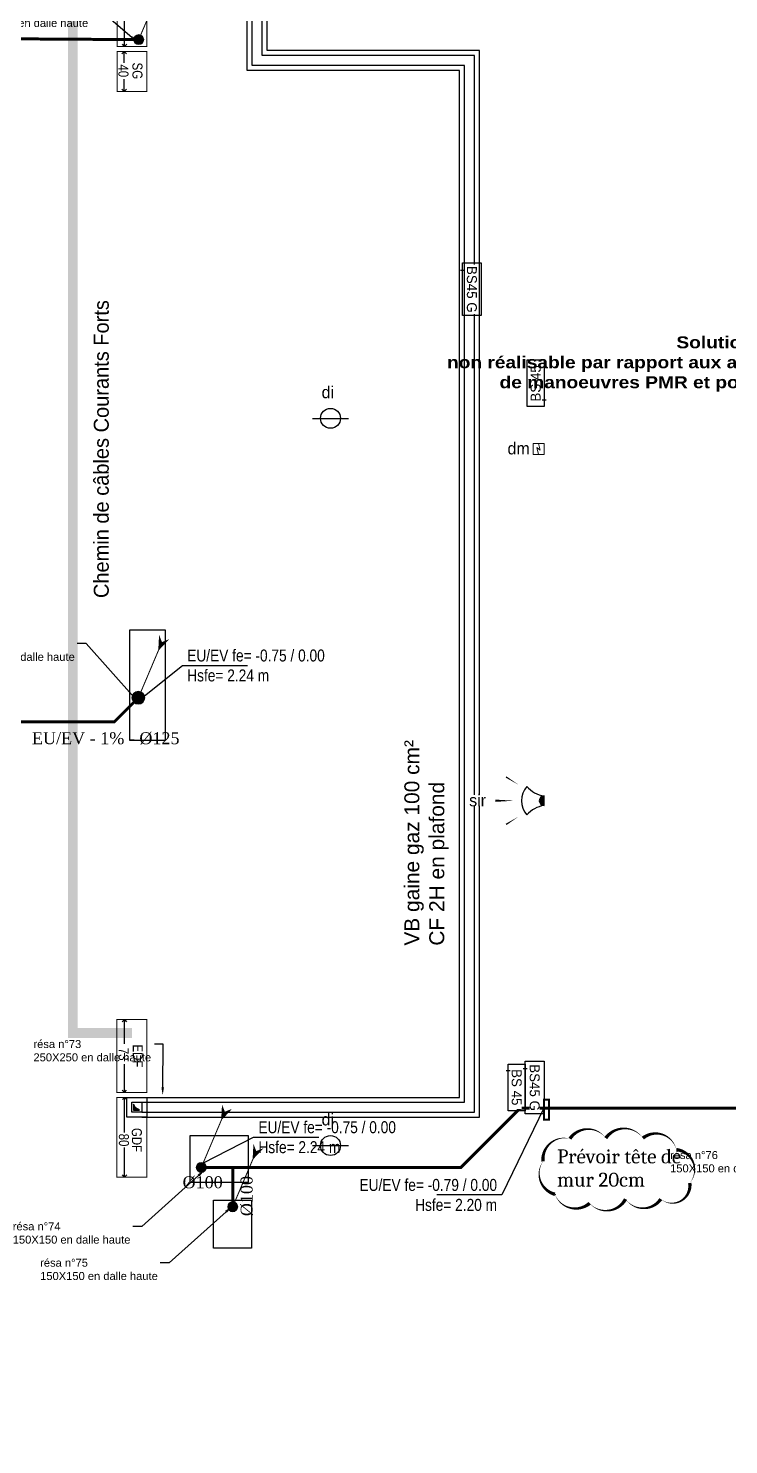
# Model space of a CAD drawing. Extents: x -2795338 to 3769695, y -3516596 to 3048438.
# Drawn here: x 468409 to 475433, y -352053 to -337848 of the extents above; entities that cross this region are included whole.
import ezdxf
from ezdxf import colors
from ezdxf.entities.mleader import LeaderData, LeaderLine
from ezdxf.math import Vec2, Vec3

# ---------------------------------------------------------------- set-up
doc = ezdxf.new("R2010")
doc.units = 0
for name, pattern in [('prlm_ef', [0.165, 0.1, -0.065]), ('prlm_eu', [2, 1.25, -0.25, 0.25, -0.25]), ('prlm_vmc', [0.2822222232818603, 0.1411111116409302, -0.1411111116409301])]:
    doc.linetypes.add(name, pattern=pattern)
doc.layers.add('_GAZELEC-RESERVATION', color=1, linetype='Continuous', lineweight=18)
for name, color, linetype in [('GAZ-EU FLECHE', 42, 'Continuous'), ('prlm-EAU-EF', 161, 'Continuous'), ('prlm-EAU-EUEV', 25, 'Continuous'), ('prlm-ELEC-BT', 63, 'Continuous'), ('prlm-ELEC-CFA', 181, 'Continuous'), ('prlm-ELEC-SSI', 230, 'Continuous'), ('prlm-GAZ', 20, 'Continuous'), ('prlm-GT', 242, 'Continuous'), ('prlm-MOD', 64, 'Continuous'), ('prlm-MOD-PB', 123, 'Continuous')]:
    doc.layers.add(name, color=color, linetype=linetype)
doc.layers.add('prlm-ZEROPLOT', color=254, linetype='Continuous', plot=False)
doc.styles.add('prlm-eau-ef', font='ariblk.ttf', dxfattribs={"height": 18})
doc.styles.add('prlm-eau-euev', font='pala.ttf', dxfattribs={"height": 18})
doc.styles.add('prlm-elec-cfo', font='comic.ttf', dxfattribs={"height": 12})
doc.styles.add('prlm-elec-ssi', font='comic.ttf', dxfattribs={"height": 12})
doc.styles.add('prlm-mod', font='cambriaz.ttf', dxfattribs={"height": 18})
doc.styles.add('prlm-narrow', font='swissc.ttf', dxfattribs={"height": 10})
doc.styles.get("Standard").update_dxf_attribs({"font": 'arial.ttf'})
doc.dimstyles.new('ISO-25', dxfattribs={"dimtxt": 2.5, "dimasz": 2.5, "dimexe": 1.25, "dimexo": 0.625, "dimtad": 1, "dimtxsty": 'Standard', "dimcen": 2.5, "dimadec": 0, "dimazin": 0, "dimtfac": 1, "dimtmove": 0, "dimatfit": 3, "dimfxl": 1, "dimarcsym": 0})

# ---------------------------------------------------------------- blocks, each defined once
blk = doc.blocks.new('xi.di')
at = {"layer": 'prlm-ELEC-SSI', "color": 0, "linetype": 'ByBlock', "lineweight": -2, "flags": 128}
blk.add_lwpolyline([(-18.00000000000068, 1.77635683940025e-13), (18.00000000000068, -1.77635683940025e-13)], dxfattribs=at)
at = {"layer": 'prlm-ELEC-SSI', "color": 0, "linetype": 'ByBlock', "lineweight": -2}
blk.add_circle((0, 1.77635683940025e-13), 10.00000000000014, dxfattribs=at)
blk = doc.blocks.new('xi.bs45')
at = {"layer": 'prlm-ELEC-SSI', "color": 0, "linetype": 'ByBlock', "lineweight": -2}
blk.add_lwpolyline([(-23.45764456212055, 17), (23.45764456212055, 17), (23.45764456212055, 0), (-23.45764456212055, 0)], close=True, dxfattribs=at)
at = {"layer": 'prlm-ZEROPLOT', "color": 254, "linetype": 'ByBlock', "lineweight": -2}
blk.add_lwpolyline([(-16.99832946183544, -1.978939716698825), (-16.99832946183544, 2.021060283301175)], dxfattribs=at)
at = {"layer": 'prlm-ELEC-SSI', "color": 0, "linetype": 'ByBlock', "lineweight": -2, "insert": (-0.2377037487871603, 8.38592440103168), "char_height": 10, "width": 43.76937607658702, "attachment_point": 5, "style": 'prlm-elec-cfo', "bg_fill": 3, "box_fill_scale": 1, "bg_fill_color": 256, "bg_fill_transparency": 0}
blk.add_mtext('BS 45', dxfattribs=at)
blk = doc.blocks.new('xi.ef100ss')
at = {"layer": 'prlm-EAU-EF', "color": 0, "linetype": 'prlm_ef', "ltscale": 100, "const_width": 1, "flags": 128}
blk.add_lwpolyline([(5.684341886080792e-14, 0), (100.0000001490117, 7.105427357601002e-15), (100.0000001490117, -30.00000000000004), (5.684341886080792e-14, -30.00000000000005)], close=True, dxfattribs=at)
at = {"layer": 'prlm-EAU-EF', "color": 7}
for points in [[(4.618527782440651e-14, -22.36830934217062), (2.198343160322668, -20.169966181848)], [(41.08652781484875, -22.36830934217062), (3.197442310920451e-14, -22.36830934217062)], [(4.618527782440651e-14, -22.36830934217062), (2.198343160322668, -24.56665250249324)], [(100.0000001490117, -22.36830934217059), (62.38367225372258, -22.36830934217059)], [(100.0000001490117, -22.36830934217059), (97.80165698868907, -20.16996618184797)], [(100.0000001490117, -22.36830934217059), (97.8016569886891, -24.56665250249322)]]:
    blk.add_lwpolyline(points, dxfattribs=at)
at = {"layer": 'prlm-EAU-EF', "color": 0, "lineweight": 9, "insert": (51.72788428532505, -9.14246644741199), "char_height": 10, "width": 55.65252387448841, "attachment_point": 5, "line_spacing_factor": 0.7199999999999999, "style": 'prlm-narrow'}
blk.add_mtext('EF', dxfattribs=at)
at = {"layer": 'prlm-EAU-EF', "color": 7, "lineweight": 9, "insert": (51.72788428532505, -23.16224889014534), "char_height": 10, "width": 12.28281036834925, "attachment_point": 5, "line_spacing_factor": 0.7199999999999999, "style": 'prlm-narrow'}
blk.add_mtext('100', dxfattribs=at)
blk = doc.blocks.new('xi.sgss')
at = {"layer": 'prlm-ELEC-CFA', "color": 0, "linetype": 'prlm_ef', "ltscale": 100, "const_width": 1, "flags": 128}
blk.add_lwpolyline([(0, 0), (40.0000001490117, 0), (40.0000001490117, -30.00000000000005), (0, -30.00000000000005)], close=True, dxfattribs=at)
at = {"layer": 'prlm-ELEC-CFA', "color": 7}
for points in [[(1.4210854715202e-14, -22.82446479539956), (2.198343160322636, -20.62612163507694)], [(11.24589571557129, -22.82446479539956), (0, -22.82446479539956)], [(1.4210854715202e-14, -22.82446479539956), (2.198343160322636, -25.02280795572219)], [(40.00000014901161, -22.82446479539956), (27.65706479343623, -22.82446479539956)], [(40.00000014901161, -22.82446479539956), (37.80165698868893, -20.62612163507694)], [(40.00000014901161, -22.82446479539956), (37.80165698868899, -25.02280795572219)]]:
    blk.add_lwpolyline(points, dxfattribs=at)
at = {"layer": 'prlm-ELEC-CFA', "color": 0, "lineweight": 9, "insert": (19.40981081777511, -9.598621900640907), "char_height": 10, "width": 55.65252387448841, "attachment_point": 5, "line_spacing_factor": 0.7199999999999999, "style": 'prlm-narrow'}
blk.add_mtext('SG', dxfattribs=at)
at = {"layer": 'prlm-ELEC-CFA', "color": 7, "lineweight": 9, "insert": (19.40981081777511, -23.61840434337425), "char_height": 10, "width": 12.28281036834925, "attachment_point": 5, "line_spacing_factor": 0.7199999999999999, "style": 'prlm-narrow'}
blk.add_mtext('40', dxfattribs=at)
blk = doc.blocks.new('xi.gdf70ss')
at = {"layer": 'prlm-GAZ', "color": 0, "linetype": 'prlm_ef', "ltscale": 100, "const_width": 1, "flags": 128}
blk.add_lwpolyline([(0, -5.684341886080801e-14), (80.00000014901161, -5.684341886080801e-14), (80.00000014901161, -30.0000000000001), (0, -30.0000000000001)], close=True, dxfattribs=at)
at = {"layer": 'prlm-GAZ', "color": 0, "linetype": 'prlm_vmc', "ltscale": 15}
blk.add_lwpolyline([(0, -5.329070518200751e-14), (20, -5.329070518200751e-14), (20, -20.00000000000005), (0, -20.00000000000005)], close=True, dxfattribs=at)
at = {"layer": 'prlm-GAZ', "color": 7}
for points in [[(1.4210854715202e-14, -22.20401503826564), (2.198343160322636, -20.00567187794302)], [(35.26185783836104, -22.20401503826564), (0, -22.20401503826564)], [(1.4210854715202e-14, -22.20401503826564), (2.198343160322636, -24.40235819858826)], [(80.00000014901161, -22.20401503826564), (50.2945635070738, -22.20401503826564)], [(80.00000014901161, -22.20401503826564), (77.80165698868896, -20.00567187794302)], [(80.00000014901161, -22.20401503826564), (77.80165698868899, -24.40235819858826)]]:
    blk.add_lwpolyline(points, dxfattribs=at)
at = {"layer": 'prlm-GAZ', "color": 0, "lineweight": 9, "insert": (42.81200787927753, -10.04325509758617), "char_height": 10, "width": 55.65252387448841, "attachment_point": 5, "line_spacing_factor": 0.7199999999999999, "style": 'prlm-narrow'}
blk.add_mtext('GDF', dxfattribs=at)
at = {"layer": 'prlm-GAZ', "color": 7, "lineweight": 9, "insert": (42.81200787927753, -22.99795458624033), "char_height": 10, "width": 12.28281036834925, "attachment_point": 5, "line_spacing_factor": 0.7199999999999999, "style": 'prlm-narrow'}
blk.add_mtext('80', dxfattribs=at)
blk = doc.blocks.new('xi.edf73ss')
at = {"layer": 'prlm-ELEC-BT', "color": 0, "linetype": 'prlm_ef', "ltscale": 100, "const_width": 1, "flags": 128}
blk.add_lwpolyline([(5.684341886080792e-14, 0), (72.99999999999994, 2.131628207280301e-14), (72.99999999999994, -30.00000000000002), (5.684341886080792e-14, -30.00000000000005)], close=True, dxfattribs=at)
at = {"layer": 'prlm-ELEC-BT', "color": 7}
for points in [[(1.4210854715202e-14, -22.48900320179405), (2.198343160322636, -20.29066004147143)], [(24.3947150136832, -22.48900320179405), (0, -22.48900320179405)], [(1.4210854715202e-14, -22.48900320179405), (2.198343160322636, -24.68734636211667)], [(72.99999999999999, -22.48900320179405), (44.83695561166564, -22.48900320179405)], [(72.99999999999999, -22.48900320179405), (70.80165683967734, -20.29066004147143)], [(72.99999999999999, -22.48900320179405), (70.80165683967736, -24.68734636211667)]]:
    blk.add_lwpolyline(points, dxfattribs=at)
at = {"layer": 'prlm-ELEC-BT', "color": 0, "lineweight": 9, "insert": (36.49999999999997, -9.02805170151223), "char_height": 10, "width": 55.65252387448841, "attachment_point": 5, "line_spacing_factor": 0.7199999999999999, "style": 'prlm-narrow'}
blk.add_mtext('EDF', dxfattribs=at)
at = {"layer": 'prlm-ELEC-BT', "color": 7, "lineweight": 9, "insert": (34.74986420619433, -23.28294274976874), "char_height": 10, "width": 12.28281036834925, "attachment_point": 5, "line_spacing_factor": 0.7199999999999999, "style": 'prlm-narrow'}
blk.add_mtext('73', dxfattribs=at)
blk = doc.blocks.new('xi.vbgaz10')
at = {"layer": 'prlm-MOD-PB'}
blk.add_hatch(color=0, dxfattribs=at).paths.add_polyline_path([(6.806660235981781, -6.699980189309144), (8.773630797682472, -10.59771065708378), (12.70666023598187, -12.69998018930914), (6.806660235981781, -12.69998018930914)], flags=16)
at = {"layer": 'prlm-MOD-PB', "color": 0}
for p, q in [((6.806660235981781, -6.699980189309144), (6.806660235981781, -12.69998018930914)), ((8.773630797682472, -10.59771065708378), (6.806660235981781, -6.699980189309144)), ((6.806660235981781, -12.69998018930914), (12.70666023598187, -12.69998018930914)), ((12.70666023598187, -12.69998018930914), (8.773630797682472, -10.59771065708378))]:
    blk.add_line(p, q, dxfattribs=at)
for points in [[(0, 0), (19.99999999997453, 0), (19.99999999997453, -19.99999999999955), (0, -19.99999999999955)], [(4.999999999969532, -5.000000000001137), (14.99999999996953, -5.000000000001137), (14.99999999996953, -15.00000000000114), (4.999999999969532, -15.00000000000114)]]:
    blk.add_lwpolyline(points, close=True, dxfattribs=at)
blk = doc.blocks.new('xi.txt-chcablCFO')
at = {"layer": 'prlm-ELEC-BT', "insert": (-8.731149137020111e-11, -1.164153218269348e-10), "char_height": 14.99999999999999, "width": 316.4592016238158, "attachment_point": 1, "style": 'prlm-elec-cfo'}
blk.add_mtext('Chemin de câbles Courants Forts ', dxfattribs=at)
blk = doc.blocks.new('xi.TXT-VBgazSS')
at = {"layer": 'prlm-MOD-PB', "color": 0, "insert": (0, 0), "char_height": 15, "width": 257.1380321972991, "attachment_point": 1}
blk.add_mtext('VB gaine gaz 100 cm²\\PCF 2H en plafond', dxfattribs=at)
blk = doc.blocks.new('xi.eu')
at = {"layer": 'prlm-EAU-EUEV', "linetype": 'ByBlock', "lineweight": -2}
h = blk.add_hatch(color=0, dxfattribs=at)
edge = h.paths.add_edge_path()
edge.add_arc((0, 0), 5, 0, 360)
at = {"layer": 'prlm-EAU-EUEV', "color": 0, "linetype": 'ByBlock', "lineweight": 5}
blk.add_circle((0, 0), 5, dxfattribs=at)
blk = doc.blocks.new('xi.chu')
at = {"layer": 'prlm-EAU-EUEV', "linetype": 'ByBlock', "lineweight": 5}
blk.add_hatch(color=0, dxfattribs=at).paths.add_polyline_path([(6.5, 0, 1), (-6.5, 0, 1)])
at = {"layer": 'prlm-EAU-EUEV', "color": 0, "linetype": 'ByBlock', "lineweight": 5}
blk.add_circle((0, 0), 6.5, dxfattribs=at)
blk = doc.blocks.new('xi.sir')
at = {"layer": 'prlm-ELEC-SSI'}
blk.add_hatch(color=0, dxfattribs=at).paths.add_polyline_path([(-4.810390982873949, 4.440892098500626e-16), (4.817543221989935, -1.332267629550188e-15, 1)])
at = {"layer": 'prlm-ELEC-SSI', "color": 0, "flags": 128}
for points in [[(0.003576119557994922, 30.00000000000001, 0, 2.25, 0), (0.00357611955799607, 48.75, 0, 0, 0)], [(-15.87292407984771, 25.45460157649832, 0, 1.5, 0), (-23.81117417955057, 38.18190236474748, 0, 0, 0)], [(15.88007631896371, 25.45460157649831, 0, 1.5, 0), (23.81832641866657, 38.18190236474748, 0, 0, 0)]]:
    blk.add_lwpolyline(points, format="xyseb", dxfattribs=at)
blk.add_lwpolyline([(-4.810390982873949, 4.592273826833915e-16), (4.817543221989935, -1.165734175856414e-15)], dxfattribs=at)
at = {"layer": 'prlm-ELEC-SSI', "color": 0}
for centre, radius, start, end in [((0.003576119557996284, -2.666980052802203e-16), 22.5, 50.61869435007318, 129.3813056499268), ((-33.01495127341107, -4.075443387564103), 28.49748164290633, 8.222097287565061, 48.87538131448579), ((33.02210351252705, -4.075443387564108), 28.49748164290633, 131.1246186855142, 171.7779027124349), ((0.003576119557993085, -3.532533965865114e-16), 4.813967102431942, 0, 180)]:
    blk.add_arc(centre, radius, start, end, dxfattribs=at)
blk = doc.blocks.new('xi.dm')
at = {"layer": 'prlm-ELEC-SSI', "color": 0, "lineweight": 20, "flags": 128}
blk.add_lwpolyline([(5.499999999994998, 0), (5.499999999994998, 11.00000000000136), (-5.499999999994998, 11.00000000000136), (-5.499999999994998, 0)], close=True, dxfattribs=at)
at = {"layer": 'prlm-ELEC-SSI', "color": 0, "linetype": 'ByBlock', "lineweight": 13, "flags": 128}
blk.add_lwpolyline([(-5.499999999994998, 5.500000000000682), (1.516751853169318, 7.387542003245304), (-1.232333626007211, 3.913420666697494), (5.499999999994998, 5.500000000000682)], dxfattribs=at)
blk = doc.blocks.new('xi.bs45g')
at = {"layer": 'prlm-ELEC-SSI', "color": 0, "linetype": 'ByBlock', "lineweight": -2}
blk.add_lwpolyline([(-26.45764456212056, 19), (26.45764456212055, 19), (26.45764456212055, 0), (-26.45764456212055, 0)], close=True, dxfattribs=at)
at = {"layer": 'prlm-ZEROPLOT', "color": 254, "linetype": 'ByBlock', "lineweight": -2}
blk.add_lwpolyline([(-18.99999999999999, -1.999999999999996), (-18.99999999999999, 2)], dxfattribs=at)
at = {"layer": 'prlm-ELEC-SSI', "color": 0, "linetype": 'ByBlock', "lineweight": -2, "insert": (0.06207185706060656, 9.460127505502925), "char_height": 10, "width": 49.66057497785333, "attachment_point": 5, "style": 'prlm-elec-cfo', "bg_fill": 3, "box_fill_scale": 1, "bg_fill_color": 256, "bg_fill_transparency": 0}
blk.add_mtext('BS45 G', dxfattribs=at)
blk = doc.blocks.new('FLECHE2')
h = blk.add_hatch(color=256)
h.dxf.hatch_style = 1
h.paths.add_polyline_path([(496271.8677579249, -370023.3158698006), (496278.404164493, -369899.2219828314), (496300.9015854237, -369954.8445146999), (496356.5241172923, -369932.3470937693)])
at = {"const_width": 10}
for points in [[(496066.6716797063, -370507.2359984029), (496300.9015854237, -369954.8445146999), (496356.5241172923, -369932.3470937693), (496271.8677579249, -370023.3158698006), (496300.9015854237, -369954.8445146999), (496278.404164493, -369899.2219828314), (496271.8677579249, -370023.3158698006), (496356.5241172923, -369932.3470937693), (496300.9015854237, -369954.8445146999), (496278.404164493, -369899.2219828314), (496271.8677579249, -370023.3158698006)], [(496271.8677579249, -370023.3158698006), (496278.404164493, -369899.2219828314), (496300.9015854237, -369954.8445146999), (496356.5241172923, -369932.3470937693), (496271.8677579249, -370023.3158698006)]]:
    blk.add_lwpolyline(points, dxfattribs=at)

msp = doc.modelspace()

# ---------------------------------------------------------------- linework, layer by layer
msp.add_circle((487178.6911731319, -234079.1236735267), 3282516.798204241)
at = {"layer": 'prlm-EAU-EUEV', "linetype": 'prlm_eu', "ltscale": 50, "const_width": 30, "flags": 128}
for points in [[(465725.3534756396, -338993.3612370915), (467941.2072567658, -338993.3612370915), (468107.7872030951, -338826.7812907622), (468107.7872030951, -338072.1219434027), (468226.4211645736, -337953.4879819243), (469515.9713605461, -337961.6503932662)], [(469512.1643665959, -344562.1291966786), (469271.1142143062, -344803.1793489697), (461230.1221446986, -344802.8048396346)], [(470458.3693759399, -349667.0636889649), (470458.3693759418, -349280.1931583647)]]:
    msp.add_lwpolyline(points, dxfattribs=at)
at = {"layer": 'prlm-ELEC-BT', "linetype": 'prlm_ef', "ltscale": 100, "const_width": 99.99999999999999, "flags": 128}
msp.add_lwpolyline([(469447.1395991337, -347924.6665138256), (468854.9868788975, -347924.6665138265), (468854.9868788975, -326637.3677770093), (461923.2945043347, -326637.3677770093), (461923.2945043365, -311880.7099347644)], dxfattribs=at)
at = {"layer": 'prlm-GT', "ltscale": 50}
for points in [[(469426.988633418, -343882.4111757472), (469781.8846903029, -343882.4111757477), (469781.8846903029, -344991.7240315236), (469426.9886334171, -344991.7240315241)], [(470027.959513159, -349419.3228653258), (470615.5888831527, -349419.3228653262), (470615.5888831536, -348956.8168561382), (470027.959513159, -348956.8168561378)], [(470266.4726992152, -349601.5597923331), (470646.6589045837, -349601.5597923322), (470646.6589045837, -350082.340304754), (470266.4726992152, -350082.340304754)]]:
    msp.add_lwpolyline(points, close=True, dxfattribs=at)
at = {"layer": 'prlm-MOD', "const_width": 20}
msp.add_lwpolyline([(473581.5485610911, -348794.1717917414), (473581.5485610911, -348594.1717917414), (473631.5485610911, -348594.1717917414), (473631.5485610911, -348794.1717917414)], close=True, dxfattribs=at)
at = {"layer": 'prlm-MOD'}
msp.add_lwpolyline([(474572.0581412478, -348978.2264875302, 0, 34.99999999999999, 0.52056705), (474200.0817641332, -348978.2264875298, 0, 34.99999999999999, 0.52056705), (474200.0817641332, -348978.2264875298, 0, 34.99999999999999, 0.52056705), (473840.1047599236, -348984.2239536446, 0, 34.99999999999999, 0.52056705), (473840.1047599236, -348984.2239536446, 0, 34.99999999999999, 0.52056705), (473570.121797618, -349212.1143246194, 0, 34.99999999999999, 0.52056705), (473570.121797618, -349212.1143246194, 0, 34.99999999999999, 0.52056705), (473690.1146900873, -349541.9559751123, 0, 34.99999999999999, 0.52056705), (473690.1146900873, -349541.9559751128, 0, 34.99999999999999, 0.52056705), (474038.0923213898, -349631.9128355317, 0, 34.99999999999999, 0.52056705), (474038.0923213898, -349631.9128355317, 0, 34.99999999999999, 0.52056705), (474398.0693255984, -349589.9331383787, 0, 34.99999999999999, 0.52056705), (474398.0693255984, -349589.9331383787, 0, 34.99999999999999, 0.52056705), (474752.0470616533, -349589.9331383792, 0, 34.99999999999999, 0.52056705), (474752.0470616533, -349589.9331383792, 0, 34.99999999999999, 0.686378721900482), (475041.996671231, -349428.5772853976, 0, 34.99999999999999, 0.52056705), (475041.996671231, -349428.5772853976, 0, 34.99999999999999, 0.6079363614572272), (474907.9054963593, -349094.1329675203, 0, 34.99999999999999, 0.52056705), (474907.9054963593, -349094.1329675203, 0, 34.99999999999999, 0.5523458670838345)], format="xyseb", close=True, dxfattribs=at)
at = {"layer": 'prlm-MOD-PB'}
for p, q in [((470602.4396468693, -338270.56568083435), (470602.440734996, -321124.4694906116)), ((470652.4396500424, -338220.5656806525), (470652.440734996, -321124.46949378465)), ((470752.43965638865, -338120.5656802887), (470752.440734996, -321124.4695001309)), ((470802.4396595617, -338070.56568010687), (470802.440734996, -321124.469503304)), ((472884.097987154, -338120.565672535), (470752.43965638865, -338120.5656802887)), ((472934.097987154, -338070.56567235314), (470802.4396595617, -338070.56568010687)), ((472884.0979871531, -339278.9032181877), (472884.097987154, -338120.565672535)), ((472934.0979871531, -339284.67117024335), (472934.097987154, -338070.56567235314)), ((472734.097987154, -338270.5656730806), (470602.4396468693, -338270.56568083435)), ((472784.097987154, -338220.5656728988), (470652.4396500424, -338220.5656806525)), ((472734.0979871531, -339261.5993620207), (472734.097987154, -338270.5656730806)), ((472784.0979871531, -339267.36731407634), (472784.097987154, -338220.5656728988)), ((472734.0979871531, -348569.3210997366), (472734.0979871531, -339261.5993620207)), ((472734.0979871531, -339261.5993620207), (472734.0979871531, -339261.5993620207)), ((472784.0979871531, -348619.3210997366), (472784.0979871531, -339267.36731407634)), ((472784.0979871531, -339267.36731407634), (472784.0979871531, -339267.36731407634)), ((472884.0979871531, -348719.3210997366), (472884.0979871531, -339278.9032181877)), ((472884.0979871531, -339278.9032181877), (472884.0979871531, -339278.9032181877)), ((472934.0979871531, -348769.3210997366), (472934.0979871531, -339284.67117024335)), ((472934.0979871531, -339284.67117024335), (472934.0979871531, -339284.67117024335)), ((469546.5822608075, -348569.3210997366), (472734.0979871531, -348569.3210997366)), ((469546.5822608075, -348619.3210997366), (472784.0979871531, -348619.3210997366))]:
    msp.add_line(p, q, dxfattribs=at)

# ---------------------------------------------------------------- block references
at = {"layer": 'GAZ-EU FLECHE'}
for p in [(-26550.70031916024, 32545.5856051367), (-26554.50436291611, 25944.71782846143), (-25923.40674821893, 21234.74196483707), (-25608.29935357207, 20839.78333617514)]:
    msp.add_blockref('FLECHE2', p, dxfattribs=at)
at = {"layer": 'prlm-EAU-EF', "xscale": 10, "yscale": 10, "zscale": 10, "rotation": 269.9999999999999}
msp.add_blockref('xi.ef100ss', (469598.271518759, -337030.5985635834), dxfattribs=at)
at = {"layer": 'prlm-EAU-EUEV', "yscale": 10, "zscale": 10}
for name, p, xscale, rotation in [('xi.eu', (469515.9713605461, -337961.6503932662), 10, 359.9777995161473), ('xi.chu', (469512.1643665959, -344562.1291966781), -10, 90.0000000000004), ('xi.eu', (470458.3693759399, -349667.0636889644), -10, 1.550815592439667)]:
    msp.add_blockref(name, p, dxfattribs=dict(at, xscale=xscale, rotation=rotation))
at = {"layer": 'prlm-EAU-EUEV', "xscale": -10, "yscale": 10, "zscale": 10}
msp.add_blockref('xi.eu', (470143.2619811869, -349272.105060302), dxfattribs=at)
at = {"layer": 'prlm-ELEC-BT', "xscale": 10, "yscale": 10, "zscale": 10}
for name, p, rotation in [('xi.txt-chcablCFO', (469065.2532179025, -343562.0856285825), 90.00000000000034), ('xi.edf73ss', (469596.5890187877, -347789.3228151247), 269.9999999999999)]:
    msp.add_blockref(name, p, dxfattribs=dict(at, rotation=rotation))
at = {"layer": 'prlm-ELEC-CFA', "xscale": 10, "yscale": 10, "zscale": 10, "rotation": 269.9999999999999}
msp.add_blockref('xi.sgss', (469598.2627224331, -338080.5985650372), dxfattribs=at)
at = {"layer": 'prlm-ELEC-SSI', "ltscale": 25, "xscale": 10, "yscale": 10, "zscale": 10}
for p in [(471439.1764231022, -341759.6608726916), (471439.1764231022, -349052.7130302077)]:
    msp.add_blockref('xi.di', p, dxfattribs=at)
at = {"layer": 'prlm-ELEC-SSI', "xscale": 10, "yscale": 10, "zscale": 10, "rotation": 90.00000000000006}
msp.add_blockref('xi.sir', (473581.4644885496, -345594.5596402044), dxfattribs=at)
at = {"layer": 'prlm-GAZ', "xscale": 10, "yscale": 10, "zscale": 10, "rotation": 269.9999999999998}
msp.add_blockref('xi.gdf70ss', (469596.5822608084, -348569.3228150949), dxfattribs=at)
at = {"layer": 'prlm-MOD-PB', "xscale": 10, "yscale": 10, "zscale": 10, "rotation": 90.00000000000006}
msp.add_blockref('xi.TXT-VBgazSS', (472179.8476165081, -347047.9433545622), dxfattribs=at)
at = {"layer": 'prlm-MOD-PB', "xscale": 10, "yscale": 10, "zscale": 10}
msp.add_blockref('xi.vbgaz10', (469396.5822608084, -348569.3210997366), dxfattribs=at)

# ---------------------------------------------------------------- texts
at = {"layer": 'prlm-EAU-EUEV', "style": 'prlm-eau-euev'}
for s, insert, char_height, width, attachment_point in [('\\pt1.8e+006;{\\fArial Narrow|b0|i0|c0|p34;EU/EV fe= -0.75 / 0.00 Hsfe= 2.24 m}', (470002.5221096142, -344238.9555647371), 119.9999999999999, 1604.009416599345, 4), ('EU/EV - 1% - %%C125', (468445.1863991185, -344907.6302426851), 120, 1740.128012979118, 1), ('\\pt1.8e+006;{\\fArial Narrow|b0|i0|c0|p34;EU/EV fe= -0.79 / 0.00 Hsfe= 2.20 m}', (473109.6159525965, -349548.7291106459), 119.9999999999999, 1604.009416599345, 6)]:
    msp.add_mtext(s, dxfattribs=dict(at, insert=insert, char_height=char_height, width=width, attachment_point=attachment_point))
at = {"layer": 'prlm-EAU-EUEV', "char_height": 120, "width": 1022.005869859726, "attachment_point": 1, "style": 'prlm-eau-euev'}
for insert, rotation in [((469955.6050964002, -349361.0067278331), 359.99999753742986), ((470537.7507596812, -349760.9173843016), 89.99999753729469)]:
    msp.add_mtext('%%C100', dxfattribs=dict(at, insert=insert, rotation=rotation))
at = {"layer": 'prlm-MOD', "insert": (473712.041174402, -349091.6010407589), "char_height": 140, "width": 1267.183644469497, "attachment_point": 1, "style": 'prlm-mod'}
msp.add_mtext('Prévoir tête de mur 20cm', dxfattribs=at)

# ---------------------------------------------------------------- leaders
at = {"layer": '_GAZELEC-RESERVATION', "color": 6}
ml = msp.add_multileader_mtext('Standard', dxfattribs=at)
ml.set_content('résa n°64 \\P150X150 en dalle haute', color=6)
ml.set_leader_properties()
ml.build(insert=Vec2(0, 0))
ml.multileader.update_dxf_attribs({"has_text_frame": 1, "arrow_head_size": 80, "scale": 20})
ctx = ml.context
ctx.base_point, ctx.scale, ctx.char_height, ctx.arrow_head_size, ctx.landing_gap_size, ctx.plane_origin, ctx.plane_x_axis, ctx.plane_y_axis = Vec3(467788.7121456708, -337662.1102184551), 20, 80, 80, 40, Vec3(461175.2447198553, -336751.3501588789), Vec3(1, -1.665334536937735e-16), Vec3(1.665334536937735e-16, 1)
notes = []
notes.append((ctx, [(0, (1, 1, 0), (469122.4861733966, -337662.1102184551), (-1, 1.665334536937735e-16), 89.84496906271943, [(0, [(469509.3235235577, -337990.8953529341)], 0, [])])]))
ctx.mtext.insert, ctx.mtext.text_direction, ctx.mtext.width, ctx.mtext.flow_direction = Vec3(467828.7121456708, -337621.428090215), Vec3(1, -1.665334536937735e-16), 1568.850406025498, 5
ml = msp.add_multileader_mtext('Standard', dxfattribs=at)
ml.set_content('résa n°43 (EP)\\P250x400 A.inf: +203.47', color=6)
ml.set_leader_properties()
ml.build(insert=Vec2(0, 0))
ml.multileader.update_dxf_attribs({"has_text_frame": 1, "arrow_head_size": 80, "scale": 20})
ctx = ml.context
ctx.base_point, ctx.scale, ctx.char_height, ctx.arrow_head_size, ctx.landing_gap_size, ctx.plane_origin, ctx.plane_x_axis, ctx.plane_y_axis = Vec3(461469.8702490013, -337866.5042804471), 20, 80, 80, 40, Vec3(454835.9935462417, -336955.7442208709), Vec3(1, -1.665334536937735e-16), Vec3(1.665334536937735e-16, 1)
notes.append((ctx, [(1, (1, 1, 0), (461380.0252799386, -337866.5042804471), (1, -1.665334536937735e-16), 89.84496906271943, [(0, [(461012.3166545825, -338511.2926870198)], 0, [])])]))
ctx.mtext.insert, ctx.mtext.text_direction, ctx.mtext.width, ctx.mtext.flow_direction = Vec3(461509.8702490013, -337825.7948670774), Vec3(1, -1.665334536937735e-16), 1568.850406025498, 5
ml = msp.add_multileader_mtext('Standard', dxfattribs=at)
ml.set_content('résa n°65 \\P150X150 en dalle haute', color=6)
ml.set_leader_properties()
ml.build(insert=Vec2(0, 0))
ml.multileader.update_dxf_attribs({"has_text_frame": 1, "arrow_head_size": 80, "scale": 20})
ctx = ml.context
ctx.base_point, ctx.scale, ctx.char_height, ctx.arrow_head_size, ctx.landing_gap_size, ctx.plane_origin, ctx.plane_x_axis, ctx.plane_y_axis = Vec3(459190.9227042157, -338991.5677590119), 20, 80, 80, 40, Vec3(452577.4552784001, -338080.8076994357), Vec3(1, -1.665334536937735e-16), Vec3(1.665334536937735e-16, 1)
notes.append((ctx, [(0, (1, 1, 0), (460524.6967319414, -338991.5677590119), (-1, 1.665334536937735e-16), 89.84496906271943, [(0, [(460982.9181791348, -339068.0083777485)], 0, [])])]))
ctx.mtext.insert, ctx.mtext.text_direction, ctx.mtext.width, ctx.mtext.flow_direction = Vec3(459230.9227042157, -338950.8856307718), Vec3(1, -1.665334536937735e-16), 1568.850406025498, 5
ml = msp.add_multileader_mtext('Standard', dxfattribs=at)
ml.set_content('résa n°66 \\P150X150 en dalle haute', color=6)
ml.set_leader_properties()
ml.build(insert=Vec2(0, 0))
ml.multileader.update_dxf_attribs({"has_text_frame": 1, "arrow_head_size": 80, "scale": 20})
ctx = ml.context
ctx.base_point, ctx.scale, ctx.char_height, ctx.arrow_head_size, ctx.landing_gap_size, ctx.plane_origin, ctx.plane_x_axis, ctx.plane_y_axis = Vec3(464089.7598325681, -339073.3224502024), 20, 80, 80, 40, Vec3(457476.2924067525, -338162.5623906262), Vec3(1, -1.665334536937735e-16), Vec3(1.665334536937735e-16, 1)
notes.append((ctx, [(0, (1, 1, 0), (465423.5338602938, -339073.3224502024), (-1, 1.665334536937735e-16), 89.84496906271943, [(0, [(465725.3534756396, -338993.3612370915)], 0, [])])]))
ctx.mtext.insert, ctx.mtext.text_direction, ctx.mtext.width, ctx.mtext.flow_direction = Vec3(464129.7598325681, -339032.6403219623), Vec3(1, -1.665334536937735e-16), 1568.850406025498, 5
ml = msp.add_multileader_mtext('Standard', dxfattribs=at)
ml.set_content('résa n°48 \\P%%C160 A.inf: +203.81', color=6)
ml.set_leader_properties()
ml.build(insert=Vec2(0, 0))
ml.multileader.update_dxf_attribs({"has_text_frame": 1, "arrow_head_size": 80, "scale": 20})
ctx = ml.context
ctx.base_point, ctx.scale, ctx.char_height, ctx.arrow_head_size, ctx.landing_gap_size, ctx.plane_origin, ctx.plane_x_axis, ctx.plane_y_axis = Vec3(459487.9106991248, -342944.0339090755), 20, 80, 80, 40, Vec3(452682.737952709, -342033.2738494993), Vec3(1, -1.665334536937735e-16), Vec3(1.665334536937735e-16, 1)
notes.append((ctx, [(0, (1, 1, 0), (460629.9794062503, -342944.0339090755), (-1, 1.665334536937735e-16), 89.84496906271943, [(0, [(460782.6932104835, -342726.5860173875)], 0, [])])]))
ctx.mtext.insert, ctx.mtext.text_direction, ctx.mtext.width, ctx.mtext.flow_direction = Vec3(459527.9106991248, -342902.4240864288), Vec3(1, -1.665334536937735e-16), 1568.850406025498, 5
ml = msp.add_multileader_mtext('Standard', dxfattribs=at)
ml.set_content('résa n°68\\P150X150 en dalle haute', color=6)
ml.set_leader_properties()
ml.build(insert=Vec2(0, 0))
ml.multileader.update_dxf_attribs({"has_text_frame": 1, "arrow_head_size": 80, "scale": 20})
ctx = ml.context
ctx.base_point, ctx.scale, ctx.char_height, ctx.arrow_head_size, ctx.landing_gap_size, ctx.plane_origin, ctx.plane_x_axis, ctx.plane_y_axis = Vec3(465846.2604983698, -344019.2684825744), 20, 80, 80, 40, Vec3(459232.7930725542, -343108.5084229982), Vec3(1, -1.665334536937735e-16), Vec3(1.665334536937735e-16, 1)
notes.append((ctx, [(0, (1, 1, 0), (467180.0345260955, -344019.2684825744), (-1, 1.665334536937735e-16), 89.84496906271943, [(0, [(467722.0210366473, -344627.1065432341)], 0, [])])]))
ctx.mtext.insert, ctx.mtext.text_direction, ctx.mtext.width, ctx.mtext.flow_direction = Vec3(465886.2604983698, -343978.5863543343), Vec3(1, -1.665334536937735e-16), 1568.850406025498, 5
ml = msp.add_multileader_mtext('Standard', dxfattribs=at)
ml.set_content('résa n°69\\P150X150 en dalle haute', color=6)
ml.set_leader_properties()
ml.build(insert=Vec2(0, 0))
ml.multileader.update_dxf_attribs({"has_text_frame": 1, "arrow_head_size": 80, "scale": 20})
ctx = ml.context
ctx.base_point, ctx.scale, ctx.char_height, ctx.arrow_head_size, ctx.landing_gap_size, ctx.plane_origin, ctx.plane_x_axis, ctx.plane_y_axis = Vec3(467654.2609281238, -344019.2684825744), 20, 80, 80, 40, Vec3(461040.7935023082, -343108.5084229982), Vec3(1, -1.665334536937735e-16), Vec3(1.665334536937735e-16, 1)
notes.append((ctx, [(0, (1, 1, 0), (468988.0349558495, -344019.2684825744), (-1, 1.665334536937735e-16), 89.84496906271943, [(0, [(469530.0214664013, -344627.1065432341)], 0, [])])]))
ctx.mtext.insert, ctx.mtext.text_direction, ctx.mtext.width, ctx.mtext.flow_direction = Vec3(467694.2609281238, -343978.5863543343), Vec3(1, -1.665334536937735e-16), 1568.850406025498, 5
ml = msp.add_multileader_mtext('Standard', dxfattribs=at)
ml.set_content('résa n°76\\P150X150 en dalle haute', color=6)
ml.set_leader_properties()
ml.build(insert=Vec2(0, 0))
ml.multileader.update_dxf_attribs({"has_text_frame": 1, "arrow_head_size": 80, "scale": 20})
ctx = ml.context
ctx.base_point, ctx.scale, ctx.char_height, ctx.arrow_head_size, ctx.landing_gap_size, ctx.plane_origin, ctx.plane_x_axis, ctx.plane_y_axis = Vec3(474804.942441912, -349148.9926670661), 20, 80, 80, 40, Vec3(468191.4750160964, -348238.2326074899), Vec3(1, -1.665334536937735e-16), Vec3(1.665334536937735e-16, 1)
notes.append((ctx, [(0, (1, 1, 0), (476138.7164696377, -349148.9926670661), (-1, 1.665334536937735e-16), 89.84496906271943, [(0, [(476768.9140710849, -348584.3872026252)], 0, [])])]))
ctx.mtext.insert, ctx.mtext.text_direction, ctx.mtext.width, ctx.mtext.flow_direction = Vec3(474844.942441912, -349108.310538826), Vec3(1, -1.665334536937735e-16), 1568.850406025498, 5
ml = msp.add_multileader_mtext('Standard', dxfattribs=at)
ml.set_content('résa n°72\\P150X150 en dalle haute', color=6)
ml.set_leader_properties()
ml.build(insert=Vec2(0, 0))
ml.multileader.update_dxf_attribs({"has_text_frame": 1, "arrow_head_size": 80, "scale": 20})
ctx = ml.context
ctx.base_point, ctx.scale, ctx.char_height, ctx.arrow_head_size, ctx.landing_gap_size, ctx.plane_origin, ctx.plane_x_axis, ctx.plane_y_axis = Vec3(465705.5723076133, -349924.4410711373), 20, 80, 80, 40, Vec3(459092.1048817977, -349013.6810115611), Vec3(1, -1.665334536937735e-16), Vec3(1.665334536937735e-16, 1)
notes.append((ctx, [(0, (1, 1, 0), (467039.346335339, -349924.4410711373), (-1, 1.665334536937735e-16), 89.84496906271943, [(0, [(467669.5439367862, -349359.8356066964)], 0, [])])]))
ctx.mtext.insert, ctx.mtext.text_direction, ctx.mtext.width, ctx.mtext.flow_direction = Vec3(465745.5723076133, -349883.7589428972), Vec3(1, -1.665334536937735e-16), 1568.850406025498, 5
ml = msp.add_multileader_mtext('Standard', dxfattribs=at)
ml.set_content('résa n°74\\P150X150 en dalle haute', color=6)
ml.set_leader_properties()
ml.build(insert=Vec2(0, 0))
ml.multileader.update_dxf_attribs({"has_text_frame": 1, "arrow_head_size": 80, "scale": 20})
ctx = ml.context
ctx.base_point, ctx.scale, ctx.char_height, ctx.arrow_head_size, ctx.landing_gap_size, ctx.plane_origin, ctx.plane_x_axis, ctx.plane_y_axis = Vec3(468212.3852362033, -349863.7078129989), 20, 80, 80, 40, Vec3(461598.9178103877, -348952.9477534227), Vec3(1, -1.665334536937735e-16), Vec3(1.665334536937735e-16, 1)
notes.append((ctx, [(0, (1, 1, 0), (469546.159263929, -349863.7078129989), (-1, 1.665334536937735e-16), 89.84496906271943, [(0, [(470176.3568653762, -349299.102348558)], 0, [])])]))
ctx.mtext.insert, ctx.mtext.text_direction, ctx.mtext.width, ctx.mtext.flow_direction = Vec3(468252.3852362033, -349823.0256847588), Vec3(1, -1.665334536937735e-16), 1568.850406025498, 5
ml = msp.add_multileader_mtext('Standard', dxfattribs=at)
ml.set_content('résa n°71\\P150X150 en dalle haute', color=6)
ml.set_leader_properties()
ml.build(insert=Vec2(0, 0))
ml.multileader.update_dxf_attribs({"has_text_frame": 1, "arrow_head_size": 80, "scale": 20})
ctx = ml.context
ctx.base_point, ctx.scale, ctx.char_height, ctx.arrow_head_size, ctx.landing_gap_size, ctx.plane_origin, ctx.plane_x_axis, ctx.plane_y_axis = Vec3(463421.8593178425, -350261.183606999), 20, 80, 80, 40, Vec3(456808.3918920269, -349350.4235474228), Vec3(1, -1.665334536937735e-16), Vec3(1.665334536937735e-16, 1)
notes.append((ctx, [(0, (1, 1, 0), (464755.6333455682, -350261.183606999), (-1, 1.665334536937735e-16), 89.84496906271943, [(0, [(465385.8309470154, -349696.5781425581)], 0, [])])]))
ctx.mtext.insert, ctx.mtext.text_direction, ctx.mtext.width, ctx.mtext.flow_direction = Vec3(463461.8593178425, -350220.5014787589), Vec3(1, -1.665334536937735e-16), 1568.850406025498, 5
ml = msp.add_multileader_mtext('Standard', dxfattribs=at)
ml.set_content('résa n°75\\P150X150 en dalle haute', color=6)
ml.set_leader_properties()
ml.build(insert=Vec2(0, 0))
ml.multileader.update_dxf_attribs({"has_text_frame": 1, "arrow_head_size": 80, "scale": 20})
ctx = ml.context
ctx.base_point, ctx.scale, ctx.char_height, ctx.arrow_head_size, ctx.landing_gap_size, ctx.plane_origin, ctx.plane_x_axis, ctx.plane_y_axis = Vec3(468487.141088421, -350228.5770753585), 20, 80, 80, 40, Vec3(461873.6736626055, -349317.8170157823), Vec3(1, -1.665334536937735e-16), Vec3(1.665334536937735e-16, 1)
notes.append((ctx, [(0, (1, 1, 0), (469820.9151161468, -350228.5770753585), (-1, 1.665334536937735e-16), 89.84496906271943, [(0, [(470451.112717594, -349663.9716109176)], 0, [])])]))
ctx.mtext.insert, ctx.mtext.text_direction, ctx.mtext.width, ctx.mtext.flow_direction = Vec3(468527.141088421, -350187.8949471184), Vec3(1, -1.665334536937735e-16), 1568.850406025498, 5
at = {"layer": 'prlm-EAU-EUEV'}
for points in [[(469573.7041960559, -344541.204345662), (469954.727898614, -344238.9555647362), (470606.9481366142, -344238.9555647427)], [(473581.6888154079, -348669.5795923926), (473157.4101635958, -349548.7291106459), (472505.1899255957, -349548.729110645)], [(470164.2588855899, -349226.7274225772), (470668.4461853304, -348969.9568876543), (471320.6664233305, -348969.9568876539)]]:
    msp.add_leader(points, dimstyle='ISO-25', override={"dimasz": 10, "dimgap": 0.625, "dimtad": 0}, dxfattribs=at)
for ctx, leaders in notes:
    for number, flags, end, landing, length, lines in leaders:
        leader = LeaderData()
        leader.index, (leader.has_last_leader_line, leader.has_dogleg_vector, leader.attachment_direction) = number, flags
        leader.last_leader_point, leader.dogleg_vector, leader.dogleg_length = Vec3(end), Vec3(landing), length
        for number, points, colour, breaks in lines:
            line = LeaderLine()
            line.index, line.vertices, line.color, line.breaks = number, Vec3.list(points), colors.encode_raw_color(colour), breaks
            leader.lines.append(line)
        ctx.leaders.append(leader)

# ---------------------------------------------------------------- next in the draw order: block references
at = {"layer": 'prlm-ELEC-SSI', "xscale": 10, "yscale": 10, "zscale": 10}
for name, p, rotation in [('xi.bs45g', (472761.5305333114, -340465.3319010961), 269.9999999999998), ('xi.bs45', (473581.4669921896, -341407.1480683007), 89.99999999992697)]:
    msp.add_blockref(name, p, dxfattribs=dict(at, rotation=rotation))

# ---------------------------------------------------------------- next in the draw order: texts
at = {"layer": 'prlm-ELEC-SSI', "lineweight": 20, "char_height": 120, "attachment_point": 2, "line_spacing_factor": 0.8, "style": 'prlm-elec-ssi', "bg_fill": 3, "box_fill_scale": 0.95, "bg_fill_color": 256, "bg_fill_transparency": 0}
for s, insert in [('di', (471412.5219618953, -341437.6442623034)), ('dm', (473326.1056523598, -342001.0141975254)), ('sir', (472914.5107705393, -345530.6963883883)), ('di', (471412.5219618934, -348730.6964198191))]:
    msp.add_mtext(s, dxfattribs=dict(at, insert=insert))

# ---------------------------------------------------------------- next in the draw order: linework, layer by layer
at = {"layer": 'prlm-EAU-EUEV', "linetype": 'prlm_eu', "ltscale": 50, "const_width": 30, "flags": 128}
msp.add_lwpolyline([(470143.2619811869, -349272.1050603034), (472746.9523233701, -349272.1050603043), (473339.9512105552, -348679.1061731203), (482362.8691375903, -348679.1061731212)], dxfattribs=at)
at = {"layer": 'prlm-MOD-PB'}
for p, q in [((469546.5822608075, -348719.3210997366), (472884.0979871531, -348719.3210997366)), ((469546.5822608075, -348769.3210997366), (472934.0979871531, -348769.3210997366))]:
    msp.add_line(p, q, dxfattribs=at)

# ---------------------------------------------------------------- next in the draw order: block references
at = {"layer": 'prlm-ELEC-SSI', "xscale": 10, "yscale": 10, "zscale": 10, "rotation": 90.00000000000018}
msp.add_blockref('xi.dm', (473581.4669153062, -342067.851478929), dxfattribs=at)

# ---------------------------------------------------------------- next in the draw order: texts
at = {"layer": 'prlm-EAU-EF', "color": 0, "linetype": 'prlm_ef', "ltscale": 100, "insert": (472417.7945138011, -340937.4391623646), "char_height": 119.9999999999999, "width": 3452.708573591913, "attachment_point": 1, "rotation": 1.5772338859830766e-09, "style": 'prlm-eau-ef'}
msp.add_mtext('\\pi2490.7;Solution 2:\\P\\pi190.03;non réalisable par rapport aux aires \\P\\pi716.86;de manoeuvres PMR et portes', dxfattribs=at)
at = {"layer": 'prlm-EAU-EUEV', "insert": (470716.2403963315, -348969.9568876543), "char_height": 119.9999999999999, "width": 1604.009416599345, "attachment_point": 4, "style": 'prlm-eau-euev'}
msp.add_mtext('\\pt1.8e+006;{\\fArial Narrow|b0|i0|c0|p34;EU/EV fe= -0.75 / 0.00 Hsfe= 2.24 m}', dxfattribs=at)

# ---------------------------------------------------------------- next in the draw order: leaders
at = {"layer": '_GAZELEC-RESERVATION', "color": 6}
ml = msp.add_multileader_mtext('Standard', dxfattribs=at)
ml.set_content('résa n°67\\P150X150 en dalle haute', color=6)
ml.set_leader_properties()
ml.build(insert=Vec2(0, 0))
ml.multileader.update_dxf_attribs({"has_text_frame": 1, "arrow_head_size": 80, "scale": 20})
ctx = ml.context
ctx.base_point, ctx.scale, ctx.char_height, ctx.arrow_head_size, ctx.landing_gap_size, ctx.plane_origin, ctx.plane_x_axis, ctx.plane_y_axis = Vec3(461151.9842032033, -340924.431204639), 20, 80, 80, 40, Vec3(454538.5167773877, -340013.6711450628), Vec3(1, -1.665334536937735e-16), Vec3(1.665334536937735e-16, 1)
notes = []
notes.append((ctx, [(1, (1, 1, 0), (461062.1392341406, -340924.431204639), (1, -1.665334536937735e-16), 89.84496906271943, [(0, [(461028.7009669328, -341767.8130730954)], 0, [])])]))
ctx.mtext.insert, ctx.mtext.text_direction, ctx.mtext.width, ctx.mtext.flow_direction = Vec3(461191.9842032033, -340883.7490763989), Vec3(1, -1.665334536937735e-16), 1568.850406025498, 5
ml = msp.add_multileader_mtext('Standard', dxfattribs=at)
ml.set_content('résa n°45 (EP+EU)\\P200x400 A.inf: +203.46', color=6)
ml.set_leader_properties()
ml.build(insert=Vec2(0, 0))
ml.multileader.update_dxf_attribs({"has_text_frame": 1, "arrow_head_size": 80, "scale": 20})
ctx = ml.context
ctx.base_point, ctx.scale, ctx.char_height, ctx.arrow_head_size, ctx.landing_gap_size, ctx.plane_origin, ctx.plane_x_axis, ctx.plane_y_axis = Vec3(461469.8702490013, -341548.1679894669), 20, 80, 80, 40, Vec3(454835.9935462417, -340637.4079298907), Vec3(1, -1.665334536937735e-16), Vec3(1.665334536937735e-16, 1)
notes.append((ctx, [(1, (1, 1, 0), (461380.0252799386, -341548.1679894669), (1, -1.665334536937735e-16), 89.84496906271943, [(0, [(461012.3166545825, -342192.9563960396)], 0, [])])]))
ctx.mtext.insert, ctx.mtext.text_direction, ctx.mtext.width, ctx.mtext.flow_direction = Vec3(461509.8702490013, -341507.4585760972), Vec3(1, -1.665334536937735e-16), 1568.850406025498, 5
for ctx, leaders in notes:
    for number, flags, end, landing, length, lines in leaders:
        leader = LeaderData()
        leader.index, (leader.has_last_leader_line, leader.has_dogleg_vector, leader.attachment_direction) = number, flags
        leader.last_leader_point, leader.dogleg_vector, leader.dogleg_length = Vec3(end), Vec3(landing), length
        for number, points, colour, breaks in lines:
            line = LeaderLine()
            line.index, line.vertices, line.color, line.breaks = number, Vec3.list(points), colors.encode_raw_color(colour), breaks
            leader.lines.append(line)
        ctx.leaders.append(leader)

# ---------------------------------------------------------------- next in the draw order: block references
at = {"layer": 'prlm-ELEC-SSI', "xscale": 10, "yscale": 10, "zscale": 10, "rotation": 269.9999999999998}
msp.add_blockref('xi.bs45g', (473391.688815407, -348470.9238572082), dxfattribs=at)

# ---------------------------------------------------------------- next in the draw order: block references
at = {"layer": 'prlm-ELEC-SSI', "xscale": 10, "yscale": 10, "zscale": 10, "rotation": 269.9999999999999}
msp.add_blockref('xi.bs45', (473221.688815407, -348470.9238793187), dxfattribs=at)

# ---------------------------------------------------------------- next in the draw order: leaders
at = {"layer": '_GAZELEC-RESERVATION', "color": 1}
ml = msp.add_multileader_mtext('Standard', dxfattribs=at)
ml.set_content('résa n°73\\P250X250 en dalle haute', color=1)
ml.set_leader_properties()
ml.build(insert=Vec2(0, 0))
ml.multileader.update_dxf_attribs({"has_text_frame": 1, "arrow_head_size": 80, "scale": 20})
ctx = ml.context
ctx.base_point, ctx.scale, ctx.char_height, ctx.arrow_head_size, ctx.landing_gap_size, ctx.plane_origin, ctx.plane_x_axis, ctx.plane_y_axis = Vec3(468419.9944530857, -348035.4705906305), 20, 80, 80, 40, Vec3(461815.4219795212, -347124.7105310544), Vec3(1, -1.665334536937735e-16), Vec3(1.665334536937735e-16, 1)
notes = []
notes.append((ctx, [(0, (1, 1, 0), (469762.6634330625, -348035.4705906305), (-1, 1.665334536937735e-16), 89.84496906271943, [(0, [(469755.6822739393, -348547.8766469136)], 0, [])])]))
ctx.mtext.insert, ctx.mtext.text_direction, ctx.mtext.width, ctx.mtext.flow_direction = Vec3(468459.9944530857, -347994.7884623904), Vec3(1, -1.665334536937735e-16), 1568.850406025498, 5
for ctx, leaders in notes:
    for number, flags, end, landing, length, lines in leaders:
        leader = LeaderData()
        leader.index, (leader.has_last_leader_line, leader.has_dogleg_vector, leader.attachment_direction) = number, flags
        leader.last_leader_point, leader.dogleg_vector, leader.dogleg_length = Vec3(end), Vec3(landing), length
        for number, points, colour, breaks in lines:
            line = LeaderLine()
            line.index, line.vertices, line.color, line.breaks = number, Vec3.list(points), colors.encode_raw_color(colour), breaks
            leader.lines.append(line)
        ctx.leaders.append(leader)

doc.saveas('drawing.dxf')
